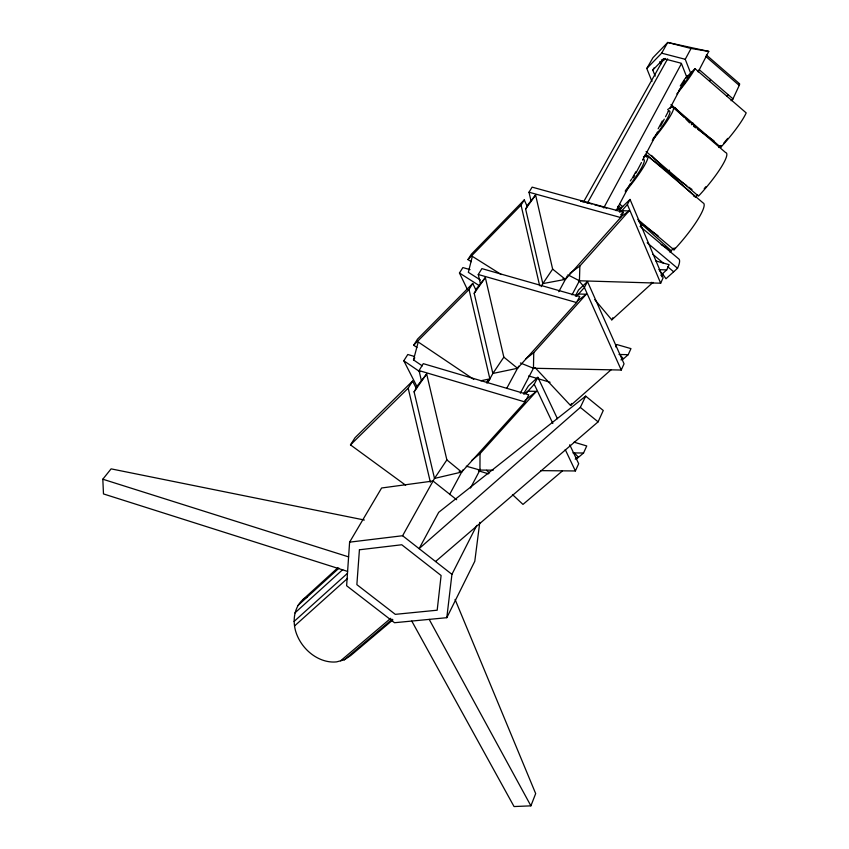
<?xml version="1.0" encoding="UTF-8"?>
<svg xmlns="http://www.w3.org/2000/svg" width="849" height="849" viewBox="0 0 849 849"><rect width="100%" height="100%" fill="white"/><g stroke="black" fill="none" stroke-linecap="round" stroke-linejoin="round"><path stroke-width="1.27" d="M493.205 470.187L479.95 470.059L480.025 453.663L536.388 391.368L527.961 391.209L523.748 394.191M576.057 294.699L578.498 290.018L587.476 281.55L624.047 363.828L621.235 370.037L533.459 368.254L533.745 352.696L586.288 294.232L578.551 294.009L575.378 296.121M619.728 212.048L621.914 210.679L629.067 210.945L579.867 266.002L579.432 280.775L572.024 294.868M456.656 499.721L433.022 481.022L381.604 487.995L349.608 542.15L346.625 585.746L394.52 622.72L446.807 617.69L474.793 561.253L479.781 522.326M392.928 619.855L350.69 655.555L344.291 659.811L336.628 661.87A36.825 29.312 51.8 0 1 295.441 630.478C292.597 619.738 294.37 607.268 302.934 599.564L337.913 567.726M446.807 617.69L451.933 574.338L476.745 525.414M422.261 365.866L413.495 359.891L418.228 341.998L473.753 379.386M662.284 120.972L658.155 128.804M411.776 621.065L514.048 806.55L530.901 805.85L535.677 793.592L455.075 599.447M540.919 470.633L575.389 470.962L578.678 463.703L569.732 444.77M576.471 459.012L583.539 453.016L586.744 445.958L574.062 442.17M622.253 359.934L628.207 354.67L630.966 348.621L616.799 344.535L615.695 346.901M567.875 274.811L579.432 280.775L660.671 283.205L663.111 277.835L630.043 199.419L621.5 207.676L619.399 211.719M660.83 275.256L666.72 269.897L669.108 264.655L655.863 260.951M435.558 561.518L598.099 421.857L603.268 410.481L585.672 396.133L438.7 512.329L419.109 548.645L580.334 407.403L585.672 396.133M661.732 276.763L662.825 274.365M637.79 219.392L674 249.85L674.881 247.919M670.975 104.565L720.759 147.28L721.491 145.678M738.81 83.764A11.907 1.857 -49.1 0 1 739.235 85.42L732.974 98.866A12.066 1.91 -49.2 0 1 732.04 100.564M635.848 171.753L632.367 177.972M535.093 367.638L570.57 405.514L571.547 403.477M594.756 299.612L611.789 319.861L612.808 317.738M698.154 71.942L708.756 51.396L667.728 42.45L652.966 57.679L646.779 68.482L651.979 81.419M405.631 485.204L350.488 444.887L355.031 437.723L412.561 381.063L416.254 388.29L414.089 391.835L434.508 478.422L461.676 472.055L525.064 401.98L528.778 394.817L423.29 363.659L419.024 370.578L421.454 380.883M526.306 393.045L534.244 384.257L537.863 377.285L557.432 418.727M416.923 347.432L413.665 345.225L417.549 339.101L472.755 283.439L476.045 290.294L474.198 293.319L492.866 373.454L517.55 368.286L576.588 302.562L579.74 296.471L481.892 268.624L478.263 274.514L480.343 283.47M576.439 296.354L584.399 287.482L587.476 281.55M471.322 261.694L467.958 259.571L471.312 254.275L524.268 199.908L527.218 206.424L525.627 209.024L542.819 283.608L565.413 279.374L620.661 217.535L623.378 212.282L532.132 187.141L529.001 192.224L531.071 201.213M621.224 211.454L627.39 204.535L630.043 199.419M470.495 488.037L480.343 469.306M520.341 393.214L533.872 367.458M616.13 210.69L630.329 183.692M633.418 177.823L634.649 175.467M635.89 173.122L641.441 162.552M642.672 160.206L657.487 132.03M660.575 126.151L664.279 119.115M665.52 116.759L668.598 110.89M669.84 108.545L684.655 80.368M685.886 78.012L687.117 75.667M690.821 73.587L685.249 59.292L691.054 48.478L708.756 51.396M603.724 207.941L681.376 63.749M449.556 494.574L462.801 469.975M506.673 388.481L518.686 366.163M558.78 291.706L567.259 275.957M587.232 203.389L667.622 58.846M349.608 542.15L402.606 535.73L434.837 477.838M487.655 382.825L493.46 372.393M541.131 286.654L543.063 283.173M727.062 96.255L727.996 94.568M583.613 201.829L662.39 61.213L665.117 58.422M655.216 76.113L652.796 70.053L654.017 67.888M646.779 68.482L661.658 53.169L667.728 42.45L691.054 48.478M709.552 81.122L710.517 79.456M350.488 444.887L408.178 388.173L412.561 381.063M413.665 345.225L469.03 289.477L472.755 283.439M467.958 259.571L521.053 205.108L524.268 199.908M413.495 359.891L414.8 357.8M417.485 387.568L403.806 360.772L407.785 354.5L414.354 356.431M467.396 289.53L459.447 272.996L462.875 267.573L470.038 269.621M434.508 478.422L446.871 459.893L426.665 373.974L415.501 388.12M492.866 373.454L503.839 357.153L485.341 277.591L475.366 290.156M542.819 283.608L552.646 269.122L535.602 195.026L526.656 206.243M630.351 180.943L631.773 178.895M680.272 85.94L684.835 78.872L695.013 68.663L746.186 112.906A38.884 6.537 -49.3 0 1 720.759 147.28M414.089 391.835L426.665 373.974M474.198 293.319L485.341 277.591M525.627 209.024L535.602 195.026M670.084 252.44L673.246 248.195M640.634 226.174L642.131 224.178L638.395 220.507M693.58 195.875L695.798 197.223L697.666 194.792M718.88 147.514L720.451 145.476M347.602 571.419L103.482 493.927L102.814 479.218L111.102 468.86L364.37 520.023M486.594 382.931L489.862 378.856L469.03 289.477M691.404 124.771L692.88 122.956M695.798 197.223L667.94 172.114L669.479 170.203M523.769 393.384L528.407 385.934L537.863 377.285M652.796 70.053L663.854 58.708L681.333 63.261L687.074 77.928M731.074 100.702L732.974 98.866L699.289 69.745A12.109 1.613 -49.3 0 1 698.303 71.401M620.608 214.946L623.378 212.282M487.103 381.456L489.862 378.856L480.874 380.766M611.789 319.861L652.987 282.388M297.967 605.454L338.942 568.193M294.921 612.925L342.72 569.615M640.072 226.407L678.606 258.796A44.764 8.766 -50.2 0 1 677.544 268.263L665.966 278.748L662.294 273.442M294.062 621.457L347.474 573.33M294.72 625.798L347.559 578.371M570.57 405.514L611.312 369.57M575.219 459.15L577.978 456.72L574.274 452.91M562.335 471.004L522.973 504.412L512.446 494.543M340.608 660.798L390.773 618.284M344.291 659.811L392.217 619.25M472.023 460.158L480.025 453.663M524.735 400.686L536.388 391.368M620.969 359.902L622.964 358.31L620.502 355.444M525.531 359.031L533.745 352.696M577.309 301.034L586.288 294.232M569.87 273.346L579.867 266.002M620.587 217.057L629.067 210.945M302.934 599.564L307.296 596.932M572.937 452.899L583.539 453.016M662.782 59.303L665.361 59.356M619.027 354.468L628.207 354.67M658.824 269.653L666.72 269.897M661.658 53.169L685.249 59.292M661.392 59.897L663.865 60.566M580.843 200.969L591.933 204.025M594.396 204.705L606.727 208.101M529.001 192.224L620.661 217.535M562.919 278.674L565.413 279.374L552.646 269.122M466.271 466.186L479.95 470.059M478.263 274.514L576.588 302.562M528.651 375.958L550.088 382.252M419.024 370.578L525.064 401.98M478.401 470.771L488.504 473.838M459.15 471.28L461.676 472.055L446.871 459.893M102.814 479.218L348.599 556.88M580.695 201.022L582.881 201.807M520.395 362.99L533.459 368.254M661.18 244.586L671.272 250.773L639.032 221.801M501.292 274.545L472.331 256.356L468.34 272.327L480.428 280M459.447 272.996L479.452 285.752M403.806 360.772L419.979 371.841M693.548 126.299L695.702 127.838M697.857 129.366L713.998 140.87M645.654 154.412L667.94 172.114L686.777 185.687M688.868 187.194L692.009 189.454M642.131 224.178L658.017 235.757M618.327 205.946L621.436 208.323M402.606 535.73L451.933 574.338M503.839 357.153L517.55 368.286M580.334 407.403L598.099 421.857M647.171 242.772L677.544 268.263M652.87 254.339L663.759 263.466M667.728 266.798L673.671 271.776M619.685 204.163L622.71 206.7M646.1 151.578L698.504 196.108A40.625 7.174 -49.5 0 0 725.63 152.576L672.641 107.133M647.299 155.537L703.057 202.9A42.577 7.906 -49.8 0 1 674 249.85M739.479 83.711L706.4 55.026A11.96 1.56 -49.3 0 1 706.05 56.65L739.235 85.42M486.615 470.304L489.491 472.999M651.459 155.388L667.94 172.114M675.21 107.844L684.209 117.247M686.003 119.125L689.6 122.893M617.531 206.689L620.884 210.605M578.583 280.372L583.688 286.442M644.869 155.123L646.503 157.086M659.546 270.608L661.753 273.463M429.201 619.388L530.901 805.85M534.244 384.257L552.848 423.449M565.243 449.577L575.389 470.962M584.399 287.482L621.235 370.037M627.39 204.535L660.671 283.205M659.864 61.627L660.819 64.036M408.178 388.173L430.369 482.2M521.053 205.108L539.646 285.699M691.606 72.08A37.377 4.85 -49.4 0 1 678.998 90.312M695.013 68.663A39.118 5.073 -49.4 0 1 676.823 93.878M727.699 138.398A37.165 6.24 -49.3 0 1 723.857 142.982M615.992 210.297A45.071 6.824 -50.2 0 1 620.428 210.828M705.806 186.738A38.821 6.856 -49.5 0 1 704.214 188.669M667.664 109.574A40.879 5.572 -49.6 0 1 652.276 140.499M668.099 111.017A39.065 5.327 -49.6 0 1 653.083 138.557M643.446 156.885A42.853 6.145 -49.9 0 1 625.246 191.842M642.64 159.4A40.954 5.869 -49.9 0 1 625.342 190.696M653.316 282.653A44.031 8.458 -49.9 0 1 651.279 282.324M359.424 549.781L356.867 584.643L395.294 614.347L437.182 610.208L441.109 575.505L401.768 544.761L359.424 549.781"/></g></svg>
